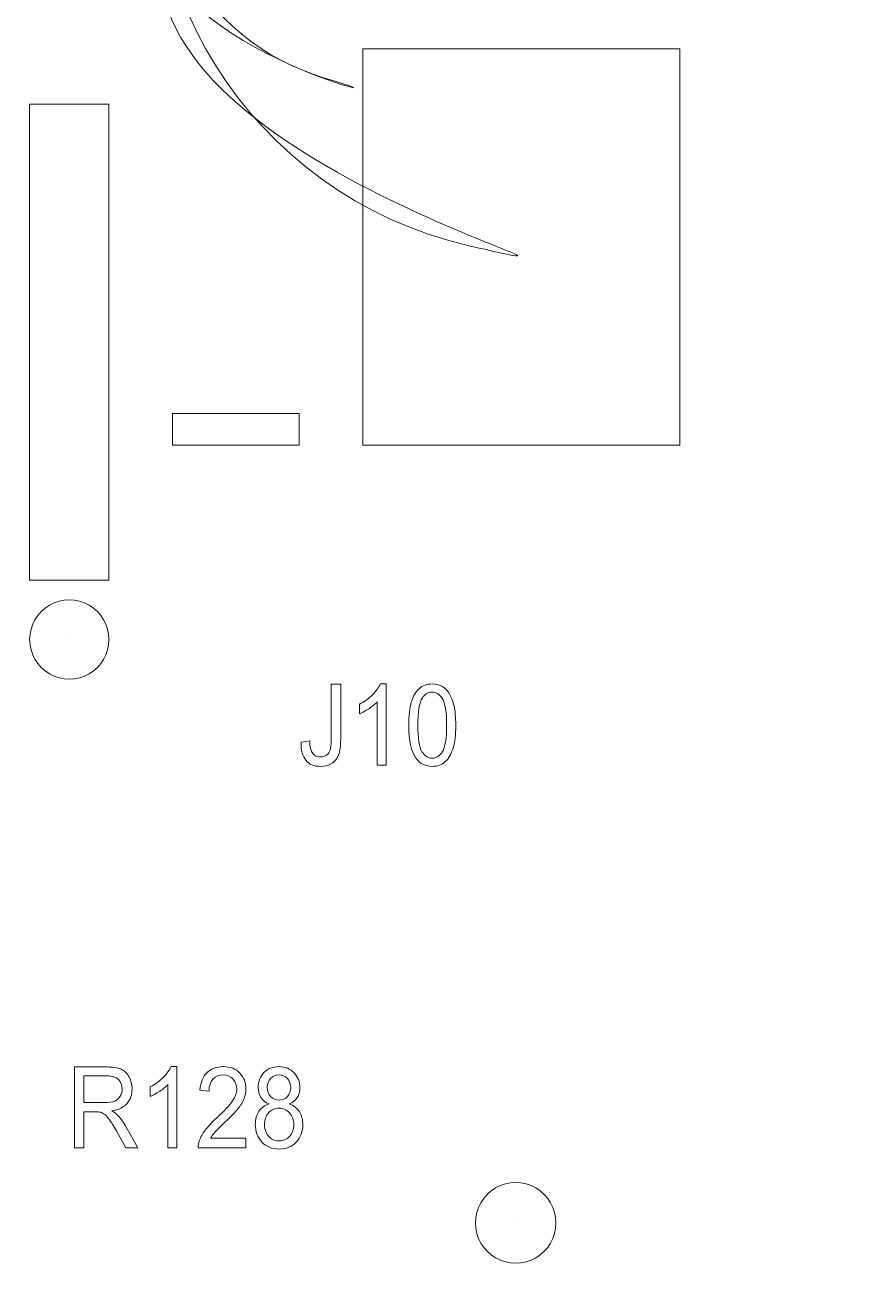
# Model space of a CAD drawing. Header units: millimetres. Extents: x -90 to 99, y -65 to 67.
# Drawn here: x -19.18 to -13.92, y 29.96 to 37.81 of the extents above; entities that cross this region are included whole.
import ezdxf

# ---------------------------------------------------------------- set-up
doc = ezdxf.new("R2010")
doc.units = ezdxf.units.MM
doc.header["$MEASUREMENT"] = 0
for name, color, linetype in [('BG_OUTLINE', 7, 'Continuous'), ('PG_SILKSCREEN_TOP', 7, 'Continuous'), ('PIN_TOP', 7, 'Continuous'), ('RD_SILKSCREEN_TOP', 7, 'Continuous')]:
    doc.layers.add(name, color=color, linetype=linetype)

msp = doc.modelspace()

# ---------------------------------------------------------------- linework, layer by layer
at = {"layer": 'BG_OUTLINE', "color": 3, "lineweight": 9}
msp.add_open_spline([(-71.7269, -61.8795), (-71.7269, -61.8795), (-71.7343, 42.2681), (-71.7343, 42.2681), (-71.7343, 42.2681), (-71.7348, 43.0066), (-71.4419, 43.715), (-70.92, 44.2375), (-70.92, 44.2375), (-70.3982, 44.76), (-69.6866, 45.0538), (-68.9482, 45.0543), (-68.9482, 45.0543), (-68.9482, 45.0543), (75.2046, 45.0543), (75.2046, 45.0543), (75.2046, 45.0543), (76.8319, 45.0552), (78.1763, 43.7805), (78.2661, 42.1556), (78.2661, 42.1556), (78.2661, 42.1556), (78.2661, 31.2814), (78.2661, 31.2814), (78.2661, 31.2814), (78.2661, 31.2814), (72.2646, 31.2814), (72.2646, 31.2814), (72.2646, 31.2814), (72.2646, 31.2814), (72.2646, 26.9814), (72.2646, 26.9814), (72.2646, 26.9814), (72.2646, 26.9814), (78.2661, 26.9814), (78.2661, 26.9814), (78.2661, 26.9814), (78.2661, 26.9814), (78.2661, 18.6553), (78.2661, 18.6553), (78.2661, 18.6553), (78.2661, 18.6553), (72.2496, 18.6553), (72.2496, 18.6553), (72.2496, 18.6553), (72.2496, 18.6553), (72.2496, 14.3553), (72.2496, 14.3553), (72.2496, 14.3553), (72.2496, 14.3553), (78.2661, 14.3553), (78.2661, 14.3553), (78.2661, 14.3553), (78.2661, 14.3553), (78.2661, 9.255), (78.2661, 9.255), (78.2661, 9.255), (78.2661, 9.255), (72.2648, 9.255), (72.2648, 9.255), (72.2648, 9.255), (72.2648, 9.255), (72.2648, 4.955), (72.2648, 4.955), (72.2648, 4.955), (72.2648, 4.955), (78.2661, 4.955), (78.2661, 4.955), (78.2661, 4.955), (78.2661, 4.955), (78.2661, -3.3762), (78.2661, -3.3762), (78.2661, -3.3762), (78.2661, -3.3762), (72.2445, -3.3762), (72.2445, -3.3762), (72.2445, -3.3762), (72.2445, -3.3762), (72.2445, -7.6762), (72.2445, -7.6762), (72.2445, -7.6762), (72.2445, -7.6762), (78.2661, -7.6762), (78.2661, -7.6762), (78.2661, -7.6762), (78.2661, -7.6762), (78.2661, -12.7615), (78.2661, -12.7615), (78.2661, -12.7615), (78.2661, -12.7615), (72.2651, -12.7615), (72.2651, -12.7615), (72.2651, -12.7615), (72.2651, -12.7615), (72.2651, -17.0615), (72.2651, -17.0615), (72.2651, -17.0615), (72.2651, -17.0615), (78.2661, -17.0615), (78.2661, -17.0615), (78.2661, -17.0615), (78.2661, -17.0615), (78.2661, -25.4097), (78.2661, -25.4097), (78.2661, -25.4097), (78.2661, -25.4097), (72.2656, -25.4097), (72.2656, -25.4097), (72.2656, -25.4097), (72.2656, -25.4097), (72.2656, -29.7097), (72.2656, -29.7097), (72.2656, -29.7097), (72.2656, -29.7097), (78.2661, -29.7097), (78.2661, -29.7097), (78.2661, -29.7097), (78.2661, -29.7097), (78.2661, -34.793), (78.2661, -34.793), (78.2661, -34.793), (78.2661, -34.793), (72.2679, -34.793), (72.2679, -34.793), (72.2679, -34.793), (72.2679, -34.793), (72.2679, -39.0929), (72.2679, -39.0929), (72.2679, -39.0929), (72.2679, -39.0929), (78.2661, -39.0929), (78.2661, -39.0929), (78.2661, -39.0929), (78.2661, -39.0929), (78.2661, -47.4269), (78.2661, -47.4269), (78.2661, -47.4269), (78.2661, -47.4269), (72.2679, -47.4269), (72.2679, -47.4269), (72.2679, -47.4269), (72.2679, -47.4269), (72.2679, -51.7269), (72.2679, -51.7269), (72.2679, -51.7269), (72.2679, -51.7269), (78.2661, -51.7269), (78.2661, -51.7269), (78.2661, -51.7269), (78.2661, -51.7269), (78.2661, -51.8138), (78.2661, -51.8138), (78.2661, -51.8138), (78.2661, -51.8138), (78.2656, -61.8468), (78.2656, -61.8468), (78.2656, -61.8468), (78.2661, -62.6669), (77.9407, -63.4536), (77.3612, -64.0339), (77.3612, -64.0339), (76.7817, -64.6142), (75.9915, -64.9405), (75.1713, -64.941), (75.1713, -64.941), (75.1713, -64.941), (-68.6609, -64.9456), (-68.6609, -64.9456), (-68.6609, -64.9456), (-69.4735, -64.9461), (-70.2531, -64.6237), (-70.8281, -64.0495), (-70.8281, -64.0495), (-71.4031, -63.4752), (-71.7264, -62.6922), (-71.7269, -61.8795)], degree=3, knots=[0, 0, 0, 0, 0.022727, 0.022727, 0.022727, 0.022727, 0.045455, 0.045455, 0.045455, 0.045455, 0.068182, 0.068182, 0.068182, 0.068182, 0.090909, 0.090909, 0.090909, 0.090909, 0.113636, 0.113636, 0.113636, 0.113636, 0.136364, 0.136364, 0.136364, 0.136364, 0.159091, 0.159091, 0.159091, 0.159091, 0.181818, 0.181818, 0.181818, 0.181818, 0.204545, 0.204545, 0.204545, 0.204545, 0.227273, 0.227273, 0.227273, 0.227273, 0.25, 0.25, 0.25, 0.25, 0.272727, 0.272727, 0.272727, 0.272727, 0.295455, 0.295455, 0.295455, 0.295455, 0.318182, 0.318182, 0.318182, 0.318182, 0.340909, 0.340909, 0.340909, 0.340909, 0.363636, 0.363636, 0.363636, 0.363636, 0.386364, 0.386364, 0.386364, 0.386364, 0.409091, 0.409091, 0.409091, 0.409091, 0.431818, 0.431818, 0.431818, 0.431818, 0.454545, 0.454545, 0.454545, 0.454545, 0.477273, 0.477273, 0.477273, 0.477273, 0.5, 0.5, 0.5, 0.5, 0.522727, 0.522727, 0.522727, 0.522727, 0.545455, 0.545455, 0.545455, 0.545455, 0.568182, 0.568182, 0.568182, 0.568182, 0.590909, 0.590909, 0.590909, 0.590909, 0.613636, 0.613636, 0.613636, 0.613636, 0.636364, 0.636364, 0.636364, 0.636364, 0.659091, 0.659091, 0.659091, 0.659091, 0.681818, 0.681818, 0.681818, 0.681818, 0.704545, 0.704545, 0.704545, 0.704545, 0.727273, 0.727273, 0.727273, 0.727273, 0.75, 0.75, 0.75, 0.75, 0.772727, 0.772727, 0.772727, 0.772727, 0.795455, 0.795455, 0.795455, 0.795455, 0.818182, 0.818182, 0.818182, 0.818182, 0.840909, 0.840909, 0.840909, 0.840909, 0.863636, 0.863636, 0.863636, 0.863636, 0.886364, 0.886364, 0.886364, 0.886364, 0.909091, 0.909091, 0.909091, 0.909091, 0.931818, 0.931818, 0.931818, 0.931818, 0.954545, 0.954545, 0.954545, 0.954545, 0.977273, 0.977273, 0.977273, 0.977273, 1, 1, 1, 1], dxfattribs=at)
at = {"layer": 'PG_SILKSCREEN_TOP', "color": 6, "lineweight": 9}
for points, knots in [([(-18.2974, 39.4833), (-18.6156, 38.1082), (-17.759, 36.7355), (-16.384, 36.4171), (-16.384, 36.4171), (-15.009, 36.0987), (-18.6161, 36.9559), (-18.2974, 38.3309)], [0, 0, 0, 0, 0.5, 0.5, 0.5, 0.5, 1, 1, 1, 1]), ([(-18.2974, 39.3309), (-18.5314, 38.539), (-18.0793, 37.7073), (-17.2874, 37.4731), (-17.2874, 37.4731), (-16.4956, 37.2388), (-18.5318, 37.6915), (-18.2974, 38.4833)], [0, 0, 0, 0, 0.5, 0.5, 0.5, 0.5, 1, 1, 1, 1]), ([(-18.2474, 35.1573), (-18.2474, 35.1573), (-18.2474, 35.3572), (-18.2474, 35.3572), (-18.2474, 35.3572), (-18.2474, 35.3572), (-17.4473, 35.3572), (-17.4473, 35.3572), (-17.4473, 35.3572), (-17.4473, 35.3572), (-17.4473, 35.1573), (-17.4473, 35.1573), (-17.4473, 35.1573), (-17.4473, 35.1573), (-18.2474, 35.1573), (-18.2474, 35.1573)], [0, 0, 0, 0, 0.25, 0.25, 0.25, 0.25, 0.5, 0.5, 0.5, 0.5, 0.75, 0.75, 0.75, 0.75, 1, 1, 1, 1]), ([(-19.1472, 33.9322), (-19.1472, 34.0215), (-19.0995, 34.104), (-19.0222, 34.1486), (-19.0222, 34.1486), (-18.9449, 34.1932), (-18.8496, 34.1932), (-18.7723, 34.1485), (-18.7723, 34.1485), (-18.695, 34.1039), (-18.6474, 34.0214), (-18.6474, 33.9321)], [0, 0, 0, 0, 0.333333, 0.333333, 0.333333, 0.333333, 0.666667, 0.666667, 0.666667, 0.666667, 1, 1, 1, 1]), ([(-18.6474, 33.9321), (-18.6474, 33.8428), (-18.6951, 33.7603), (-18.7724, 33.7157), (-18.7724, 33.7157), (-18.8497, 33.6711), (-18.945, 33.6711), (-19.0223, 33.7158), (-19.0223, 33.7158), (-19.0996, 33.7604), (-19.1472, 33.8429), (-19.1472, 33.9322)], [0, 0, 0, 0, 0.333333, 0.333333, 0.333333, 0.333333, 0.666667, 0.666667, 0.666667, 0.666667, 1, 1, 1, 1]), ([(-18.8973, 33.9321), (-18.8973, 33.9322), (-18.8973, 33.9322), (-18.8973, 33.9322), (-18.8973, 33.9322), (-18.8973, 33.9322), (-18.8973, 33.9322), (-18.8973, 33.9322), (-18.8973, 33.9322), (-18.8974, 33.9322), (-18.8974, 33.9322), (-18.8974, 33.9321)], [0, 0, 0, 0, 0.333333, 0.333333, 0.333333, 0.333333, 0.666667, 0.666667, 0.666667, 0.666667, 1, 1, 1, 1]), ([(-18.8974, 33.9321), (-18.8974, 33.9321), (-18.8974, 33.9321), (-18.8973, 33.9321), (-18.8973, 33.9321), (-18.8973, 33.9321), (-18.8973, 33.9321), (-18.8973, 33.9321), (-18.8973, 33.9321), (-18.8973, 33.9321), (-18.8973, 33.9321), (-18.8973, 33.9321)], [0, 0, 0, 0, 0.333333, 0.333333, 0.333333, 0.333333, 0.666667, 0.666667, 0.666667, 0.666667, 1, 1, 1, 1]), ([(-16.3368, 30.2534), (-16.3368, 30.3442), (-16.2884, 30.428), (-16.2098, 30.4734), (-16.2098, 30.4734), (-16.1312, 30.5188), (-16.0344, 30.5188), (-15.9558, 30.4734), (-15.9558, 30.4734), (-15.8772, 30.428), (-15.8288, 30.3442), (-15.8288, 30.2534)], [0, 0, 0, 0, 0.333333, 0.333333, 0.333333, 0.333333, 0.666667, 0.666667, 0.666667, 0.666667, 1, 1, 1, 1]), ([(-15.8288, 30.2534), (-15.8288, 30.1627), (-15.8772, 30.0788), (-15.9558, 30.0335), (-15.9558, 30.0335), (-16.0344, 29.9881), (-16.1312, 29.9881), (-16.2098, 30.0335), (-16.2098, 30.0335), (-16.2884, 30.0788), (-16.3368, 30.1627), (-16.3368, 30.2534)], [0, 0, 0, 0, 0.333333, 0.333333, 0.333333, 0.333333, 0.666667, 0.666667, 0.666667, 0.666667, 1, 1, 1, 1]), ([(-16.0828, 30.2534), (-16.0828, 30.2534), (-16.0828, 30.2534), (-16.0828, 30.2534), (-16.0828, 30.2534), (-16.0828, 30.2534), (-16.0828, 30.2534), (-16.0828, 30.2534), (-16.0828, 30.2534), (-16.0828, 30.2534), (-16.0828, 30.2534), (-16.0828, 30.2534)], [0, 0, 0, 0, 0.333333, 0.333333, 0.333333, 0.333333, 0.666667, 0.666667, 0.666667, 0.666667, 1, 1, 1, 1]), ([(-16.0828, 30.2534), (-16.0828, 30.2534), (-16.0828, 30.2534), (-16.0828, 30.2534), (-16.0828, 30.2534), (-16.0828, 30.2534), (-16.0828, 30.2534), (-16.0828, 30.2534), (-16.0828, 30.2534), (-16.0828, 30.2534), (-16.0828, 30.2534), (-16.0828, 30.2534)], [0, 0, 0, 0, 0.333333, 0.333333, 0.333333, 0.333333, 0.666667, 0.666667, 0.666667, 0.666667, 1, 1, 1, 1])]:
    msp.add_open_spline(points, degree=3, knots=knots, dxfattribs=at)
at = {"layer": 'PIN_TOP', "lineweight": 9}
for points in [[(-17.0472, 37.6572), (-17.0472, 37.6572), (-15.0472, 37.6572), (-15.0472, 37.6572), (-15.0472, 37.6572), (-15.0472, 37.6572), (-15.0472, 35.157), (-15.0472, 35.157), (-15.0472, 35.157), (-15.0472, 35.157), (-17.0472, 35.157), (-17.0472, 35.157), (-17.0472, 35.157), (-17.0472, 35.157), (-17.0472, 37.6572), (-17.0472, 37.6572)], [(-19.1474, 37.3071), (-19.1474, 37.3071), (-18.6473, 37.3071), (-18.6473, 37.3071), (-18.6473, 37.3071), (-18.6473, 37.3071), (-18.6473, 34.3072), (-18.6473, 34.3072), (-18.6473, 34.3072), (-18.6473, 34.3072), (-19.1474, 34.3072), (-19.1474, 34.3072), (-19.1474, 34.3072), (-19.1474, 34.3072), (-19.1474, 37.3071), (-19.1474, 37.3071)]]:
    msp.add_open_spline(points, degree=3, knots=[0, 0, 0, 0, 0.25, 0.25, 0.25, 0.25, 0.5, 0.5, 0.5, 0.5, 0.75, 0.75, 0.75, 0.75, 1, 1, 1, 1], dxfattribs=at)
at = {"layer": 'RD_SILKSCREEN_TOP', "color": 8, "lineweight": 9}
for points, knots in [([(-17.4361, 33.2852), (-17.4361, 33.2852), (-17.3818, 33.2935), (-17.3818, 33.2935), (-17.3818, 33.2935), (-17.3804, 33.2546), (-17.3739, 33.2279), (-17.3623, 33.2136), (-17.3623, 33.2136), (-17.3507, 33.1993), (-17.3347, 33.1921), (-17.3143, 33.1921), (-17.3143, 33.1921), (-17.2991, 33.1921), (-17.2861, 33.1959), (-17.2752, 33.2038), (-17.2752, 33.2038), (-17.2642, 33.2115), (-17.2567, 33.222), (-17.2526, 33.2353), (-17.2526, 33.2353), (-17.2484, 33.2487), (-17.2464, 33.2699), (-17.2464, 33.2991), (-17.2464, 33.2991), (-17.2464, 33.2991), (-17.2464, 33.6498), (-17.2464, 33.6498), (-17.2464, 33.6498), (-17.2464, 33.6498), (-17.1862, 33.6498), (-17.1862, 33.6498), (-17.1862, 33.6498), (-17.1862, 33.6498), (-17.1862, 33.3029), (-17.1862, 33.3029), (-17.1862, 33.3029), (-17.1862, 33.2603), (-17.1907, 33.2272), (-17.1999, 33.2039), (-17.1999, 33.2039), (-17.2092, 33.1805), (-17.2238, 33.1627), (-17.2437, 33.1504), (-17.2437, 33.1504), (-17.2637, 33.1382), (-17.2871, 33.132), (-17.314, 33.132), (-17.314, 33.132), (-17.3539, 33.132), (-17.3843, 33.1448), (-17.4057, 33.1706), (-17.4057, 33.1706), (-17.4268, 33.1963), (-17.4369, 33.2345), (-17.4361, 33.2852)], [0, 0, 0, 0, 0.071429, 0.071429, 0.071429, 0.071429, 0.142857, 0.142857, 0.142857, 0.142857, 0.214286, 0.214286, 0.214286, 0.214286, 0.285714, 0.285714, 0.285714, 0.285714, 0.357143, 0.357143, 0.357143, 0.357143, 0.428571, 0.428571, 0.428571, 0.428571, 0.5, 0.5, 0.5, 0.5, 0.571429, 0.571429, 0.571429, 0.571429, 0.642857, 0.642857, 0.642857, 0.642857, 0.714286, 0.714286, 0.714286, 0.714286, 0.785714, 0.785714, 0.785714, 0.785714, 0.857143, 0.857143, 0.857143, 0.857143, 0.928571, 0.928571, 0.928571, 0.928571, 1, 1, 1, 1]), ([(-16.9004, 33.1407), (-16.9004, 33.1407), (-16.9561, 33.1407), (-16.9561, 33.1407), (-16.9561, 33.1407), (-16.9561, 33.1407), (-16.9561, 33.539), (-16.9561, 33.539), (-16.9561, 33.539), (-16.9696, 33.5246), (-16.9872, 33.5103), (-17.009, 33.4959), (-17.009, 33.4959), (-17.0308, 33.4816), (-17.0505, 33.4708), (-17.0678, 33.4637), (-17.0678, 33.4637), (-17.0678, 33.4637), (-17.0678, 33.524), (-17.0678, 33.524), (-17.0678, 33.524), (-17.0365, 33.5405), (-17.0092, 33.5604), (-16.9859, 33.5838), (-16.9859, 33.5838), (-16.9626, 33.6072), (-16.946, 33.6299), (-16.9363, 33.6519), (-16.9363, 33.6519), (-16.9363, 33.6519), (-16.9004, 33.6519), (-16.9004, 33.6519), (-16.9004, 33.6519), (-16.9004, 33.6519), (-16.9004, 33.1407), (-16.9004, 33.1407)], [0, 0, 0, 0, 0.111111, 0.111111, 0.111111, 0.111111, 0.222222, 0.222222, 0.222222, 0.222222, 0.333333, 0.333333, 0.333333, 0.333333, 0.444444, 0.444444, 0.444444, 0.444444, 0.555556, 0.555556, 0.555556, 0.555556, 0.666667, 0.666667, 0.666667, 0.666667, 0.777778, 0.777778, 0.777778, 0.777778, 0.888889, 0.888889, 0.888889, 0.888889, 1, 1, 1, 1]), ([(-16.7575, 33.3918), (-16.7575, 33.452), (-16.7519, 33.5004), (-16.7409, 33.5371), (-16.7409, 33.5371), (-16.7298, 33.5738), (-16.7134, 33.6022), (-16.6915, 33.6221), (-16.6915, 33.6221), (-16.6697, 33.642), (-16.6423, 33.6519), (-16.6092, 33.6519), (-16.6092, 33.6519), (-16.5849, 33.6519), (-16.5634, 33.6464), (-16.5451, 33.6353), (-16.5451, 33.6353), (-16.5267, 33.6244), (-16.5115, 33.6086), (-16.4994, 33.5878), (-16.4994, 33.5878), (-16.4875, 33.5671), (-16.4781, 33.5418), (-16.4713, 33.5121), (-16.4713, 33.5121), (-16.4644, 33.4823), (-16.461, 33.4422), (-16.461, 33.3918), (-16.461, 33.3918), (-16.461, 33.332), (-16.4665, 33.2839), (-16.4774, 33.2471), (-16.4774, 33.2471), (-16.4884, 33.2104), (-16.5048, 33.1821), (-16.5267, 33.162), (-16.5267, 33.162), (-16.5484, 33.142), (-16.5759, 33.132), (-16.6092, 33.132), (-16.6092, 33.132), (-16.6531, 33.132), (-16.6875, 33.1496), (-16.7125, 33.1848), (-16.7125, 33.1848), (-16.7425, 33.2271), (-16.7575, 33.2962), (-16.7575, 33.3918)], [0, 0, 0, 0, 0.083333, 0.083333, 0.083333, 0.083333, 0.166667, 0.166667, 0.166667, 0.166667, 0.25, 0.25, 0.25, 0.25, 0.333333, 0.333333, 0.333333, 0.333333, 0.416667, 0.416667, 0.416667, 0.416667, 0.5, 0.5, 0.5, 0.5, 0.583333, 0.583333, 0.583333, 0.583333, 0.666667, 0.666667, 0.666667, 0.666667, 0.75, 0.75, 0.75, 0.75, 0.833333, 0.833333, 0.833333, 0.833333, 0.916667, 0.916667, 0.916667, 0.916667, 1, 1, 1, 1]), ([(-16.7001, 33.3918), (-16.7001, 33.3082), (-16.6913, 33.2526), (-16.6738, 33.2249), (-16.6738, 33.2249), (-16.6564, 33.1972), (-16.6349, 33.1834), (-16.6092, 33.1834), (-16.6092, 33.1834), (-16.5835, 33.1834), (-16.5621, 33.1974), (-16.5446, 33.2251), (-16.5446, 33.2251), (-16.5272, 33.2528), (-16.5184, 33.3084), (-16.5184, 33.3918), (-16.5184, 33.3918), (-16.5184, 33.4756), (-16.5272, 33.5313), (-16.5446, 33.5588), (-16.5446, 33.5588), (-16.5621, 33.5864), (-16.5838, 33.6001), (-16.6098, 33.6001), (-16.6098, 33.6001), (-16.6355, 33.6001), (-16.6559, 33.5879), (-16.6713, 33.5636), (-16.6713, 33.5636), (-16.6905, 33.5327), (-16.7001, 33.4753), (-16.7001, 33.3918)], [0, 0, 0, 0, 0.125, 0.125, 0.125, 0.125, 0.25, 0.25, 0.25, 0.25, 0.375, 0.375, 0.375, 0.375, 0.5, 0.5, 0.5, 0.5, 0.625, 0.625, 0.625, 0.625, 0.75, 0.75, 0.75, 0.75, 0.875, 0.875, 0.875, 0.875, 1, 1, 1, 1]), ([(-18.865, 30.7274), (-18.865, 30.7274), (-18.865, 31.2365), (-18.865, 31.2365), (-18.865, 31.2365), (-18.865, 31.2365), (-18.6635, 31.2365), (-18.6635, 31.2365), (-18.6635, 31.2365), (-18.6229, 31.2365), (-18.5921, 31.2319), (-18.5711, 31.2228), (-18.5711, 31.2228), (-18.55, 31.2136), (-18.5332, 31.1975), (-18.5204, 31.1744), (-18.5204, 31.1744), (-18.5078, 31.1512), (-18.5016, 31.1256), (-18.5016, 31.0976), (-18.5016, 31.0976), (-18.5016, 31.0614), (-18.512, 31.0311), (-18.5329, 31.0063), (-18.5329, 31.0063), (-18.5538, 30.9815), (-18.5861, 30.9658), (-18.6297, 30.959), (-18.6297, 30.959), (-18.6137, 30.9505), (-18.6016, 30.9421), (-18.5934, 30.9336), (-18.5934, 30.9336), (-18.5758, 30.9156), (-18.5592, 30.893), (-18.5434, 30.866), (-18.5434, 30.866), (-18.5434, 30.866), (-18.4644, 30.7274), (-18.4644, 30.7274), (-18.4644, 30.7274), (-18.4644, 30.7274), (-18.5401, 30.7274), (-18.5401, 30.7274), (-18.5401, 30.7274), (-18.5401, 30.7274), (-18.6002, 30.8334), (-18.6002, 30.8334), (-18.6002, 30.8334), (-18.6178, 30.8638), (-18.6322, 30.8873), (-18.6437, 30.9034), (-18.6437, 30.9034), (-18.655, 30.9197), (-18.6652, 30.931), (-18.6741, 30.9374), (-18.6741, 30.9374), (-18.6831, 30.944), (-18.6922, 30.9485), (-18.7015, 30.9511), (-18.7015, 30.9511), (-18.7084, 30.9526), (-18.7195, 30.9534), (-18.7351, 30.9534), (-18.7351, 30.9534), (-18.7351, 30.9534), (-18.8048, 30.9534), (-18.8048, 30.9534), (-18.8048, 30.9534), (-18.8048, 30.9534), (-18.8048, 30.7274), (-18.8048, 30.7274), (-18.8048, 30.7274), (-18.8048, 30.7274), (-18.865, 30.7274), (-18.865, 30.7274)], [0, 0, 0, 0, 0.052632, 0.052632, 0.052632, 0.052632, 0.105263, 0.105263, 0.105263, 0.105263, 0.157895, 0.157895, 0.157895, 0.157895, 0.210526, 0.210526, 0.210526, 0.210526, 0.263158, 0.263158, 0.263158, 0.263158, 0.315789, 0.315789, 0.315789, 0.315789, 0.368421, 0.368421, 0.368421, 0.368421, 0.421053, 0.421053, 0.421053, 0.421053, 0.473684, 0.473684, 0.473684, 0.473684, 0.526316, 0.526316, 0.526316, 0.526316, 0.578947, 0.578947, 0.578947, 0.578947, 0.631579, 0.631579, 0.631579, 0.631579, 0.684211, 0.684211, 0.684211, 0.684211, 0.736842, 0.736842, 0.736842, 0.736842, 0.789474, 0.789474, 0.789474, 0.789474, 0.842105, 0.842105, 0.842105, 0.842105, 0.894737, 0.894737, 0.894737, 0.894737, 0.947368, 0.947368, 0.947368, 0.947368, 1, 1, 1, 1]), ([(-18.8048, 31.0118), (-18.8048, 31.0118), (-18.6755, 31.0118), (-18.6755, 31.0118), (-18.6755, 31.0118), (-18.6481, 31.0118), (-18.6265, 31.015), (-18.6111, 31.0214), (-18.6111, 31.0214), (-18.5955, 31.0278), (-18.5837, 31.038), (-18.5757, 31.0519), (-18.5757, 31.0519), (-18.5677, 31.0659), (-18.5637, 31.0811), (-18.5637, 31.0976), (-18.5637, 31.0976), (-18.5637, 31.1216), (-18.5713, 31.1414), (-18.587, 31.157), (-18.587, 31.157), (-18.6026, 31.1725), (-18.6272, 31.1802), (-18.661, 31.1802), (-18.661, 31.1802), (-18.661, 31.1802), (-18.8048, 31.1802), (-18.8048, 31.1802), (-18.8048, 31.1802), (-18.8048, 31.1802), (-18.8048, 31.0118), (-18.8048, 31.0118)], [0, 0, 0, 0, 0.125, 0.125, 0.125, 0.125, 0.25, 0.25, 0.25, 0.25, 0.375, 0.375, 0.375, 0.375, 0.5, 0.5, 0.5, 0.5, 0.625, 0.625, 0.625, 0.625, 0.75, 0.75, 0.75, 0.75, 0.875, 0.875, 0.875, 0.875, 1, 1, 1, 1]), ([(-18.2198, 30.7274), (-18.2198, 30.7274), (-18.2755, 30.7274), (-18.2755, 30.7274), (-18.2755, 30.7274), (-18.2755, 30.7274), (-18.2755, 31.1257), (-18.2755, 31.1257), (-18.2755, 31.1257), (-18.289, 31.1113), (-18.3066, 31.097), (-18.3284, 31.0826), (-18.3284, 31.0826), (-18.3502, 31.0683), (-18.3699, 31.0575), (-18.3872, 31.0504), (-18.3872, 31.0504), (-18.3872, 31.0504), (-18.3872, 31.1107), (-18.3872, 31.1107), (-18.3872, 31.1107), (-18.3559, 31.1272), (-18.3286, 31.1471), (-18.3053, 31.1705), (-18.3053, 31.1705), (-18.282, 31.1939), (-18.2654, 31.2166), (-18.2557, 31.2386), (-18.2557, 31.2386), (-18.2557, 31.2386), (-18.2198, 31.2386), (-18.2198, 31.2386), (-18.2198, 31.2386), (-18.2198, 31.2386), (-18.2198, 30.7274), (-18.2198, 30.7274)], [0, 0, 0, 0, 0.111111, 0.111111, 0.111111, 0.111111, 0.222222, 0.222222, 0.222222, 0.222222, 0.333333, 0.333333, 0.333333, 0.333333, 0.444444, 0.444444, 0.444444, 0.444444, 0.555556, 0.555556, 0.555556, 0.555556, 0.666667, 0.666667, 0.666667, 0.666667, 0.777778, 0.777778, 0.777778, 0.777778, 0.888889, 0.888889, 0.888889, 0.888889, 1, 1, 1, 1]), ([(-17.7835, 30.7875), (-17.7835, 30.7875), (-17.7835, 30.7274), (-17.7835, 30.7274), (-17.7835, 30.7274), (-17.7835, 30.7274), (-18.0839, 30.7274), (-18.0839, 30.7274), (-18.0839, 30.7274), (-18.0844, 30.7425), (-18.0822, 30.7569), (-18.0775, 30.7708), (-18.0775, 30.7708), (-18.0699, 30.7938), (-18.0576, 30.8163), (-18.0408, 30.8386), (-18.0408, 30.8386), (-18.0238, 30.8607), (-17.9995, 30.8865), (-17.9678, 30.9156), (-17.9678, 30.9156), (-17.9183, 30.961), (-17.8849, 30.9969), (-17.8675, 31.0235), (-17.8675, 31.0235), (-17.8502, 31.0499), (-17.8415, 31.0751), (-17.8415, 31.0986), (-17.8415, 31.0986), (-17.8415, 31.1234), (-17.8495, 31.1443), (-17.8652, 31.1614), (-17.8652, 31.1614), (-17.8811, 31.1783), (-17.9017, 31.1868), (-17.9271, 31.1868), (-17.9271, 31.1868), (-17.954, 31.1868), (-17.9754, 31.1778), (-17.9915, 31.1597), (-17.9915, 31.1597), (-18.0078, 31.1417), (-18.0159, 31.1167), (-18.0161, 31.0848), (-18.0161, 31.0848), (-18.0161, 31.0848), (-18.0735, 31.0913), (-18.0735, 31.0913), (-18.0735, 31.0913), (-18.0695, 31.1393), (-18.0547, 31.1758), (-18.0291, 31.2009), (-18.0291, 31.2009), (-18.0035, 31.2261), (-17.969, 31.2386), (-17.9258, 31.2386), (-17.9258, 31.2386), (-17.8822, 31.2386), (-17.8478, 31.225), (-17.8223, 31.198), (-17.8223, 31.198), (-17.7968, 31.1708), (-17.7841, 31.1373), (-17.7841, 31.0972), (-17.7841, 31.0972), (-17.7841, 31.0768), (-17.7878, 31.0568), (-17.7953, 31.0371), (-17.7953, 31.0371), (-17.8028, 31.0175), (-17.8152, 30.9967), (-17.8324, 30.975), (-17.8324, 30.975), (-17.8496, 30.9532), (-17.8783, 30.9233), (-17.9184, 30.8854), (-17.9184, 30.8854), (-17.9519, 30.8539), (-17.9734, 30.8325), (-17.9828, 30.8213), (-17.9828, 30.8213), (-17.9924, 30.8101), (-18.0003, 30.7989), (-18.0065, 30.7875), (-18.0065, 30.7875), (-18.0065, 30.7875), (-17.7835, 30.7875), (-17.7835, 30.7875)], [0, 0, 0, 0, 0.045455, 0.045455, 0.045455, 0.045455, 0.090909, 0.090909, 0.090909, 0.090909, 0.136364, 0.136364, 0.136364, 0.136364, 0.181818, 0.181818, 0.181818, 0.181818, 0.227273, 0.227273, 0.227273, 0.227273, 0.272727, 0.272727, 0.272727, 0.272727, 0.318182, 0.318182, 0.318182, 0.318182, 0.363636, 0.363636, 0.363636, 0.363636, 0.409091, 0.409091, 0.409091, 0.409091, 0.454545, 0.454545, 0.454545, 0.454545, 0.5, 0.5, 0.5, 0.5, 0.545455, 0.545455, 0.545455, 0.545455, 0.590909, 0.590909, 0.590909, 0.590909, 0.636364, 0.636364, 0.636364, 0.636364, 0.681818, 0.681818, 0.681818, 0.681818, 0.727273, 0.727273, 0.727273, 0.727273, 0.772727, 0.772727, 0.772727, 0.772727, 0.818182, 0.818182, 0.818182, 0.818182, 0.863636, 0.863636, 0.863636, 0.863636, 0.909091, 0.909091, 0.909091, 0.909091, 0.954545, 0.954545, 0.954545, 0.954545, 1, 1, 1, 1]), ([(-17.6378, 31.0035), (-17.661, 31.0129), (-17.6781, 31.0265), (-17.6894, 31.0441), (-17.6894, 31.0441), (-17.7005, 31.0617), (-17.7061, 31.0828), (-17.7061, 31.1073), (-17.7061, 31.1073), (-17.7061, 31.1444), (-17.6942, 31.1755), (-17.6704, 31.2007), (-17.6704, 31.2007), (-17.6466, 31.226), (-17.6151, 31.2386), (-17.5755, 31.2386), (-17.5755, 31.2386), (-17.5359, 31.2386), (-17.5039, 31.2257), (-17.4797, 31.1999), (-17.4797, 31.1999), (-17.4555, 31.174), (-17.4435, 31.1426), (-17.4435, 31.1055), (-17.4435, 31.1055), (-17.4435, 31.0819), (-17.449, 31.0614), (-17.46, 31.0439), (-17.46, 31.0439), (-17.4711, 31.0265), (-17.4879, 31.0129), (-17.5104, 31.0035), (-17.5104, 31.0035), (-17.4825, 30.9933), (-17.4613, 30.9769), (-17.4467, 30.9542), (-17.4467, 30.9542), (-17.4322, 30.9315), (-17.4248, 30.9044), (-17.4248, 30.873), (-17.4248, 30.873), (-17.4248, 30.8293), (-17.4387, 30.7928), (-17.4661, 30.7632), (-17.4661, 30.7632), (-17.4936, 30.7336), (-17.5297, 30.7187), (-17.5747, 30.7187), (-17.5747, 30.7187), (-17.6195, 30.7187), (-17.6555, 30.7336), (-17.6831, 30.7633), (-17.6831, 30.7633), (-17.7106, 30.7931), (-17.7244, 30.8302), (-17.7244, 30.8746), (-17.7244, 30.8746), (-17.7244, 30.9077), (-17.7169, 30.9354), (-17.7018, 30.9578), (-17.7018, 30.9578), (-17.6869, 30.9801), (-17.6655, 30.9954), (-17.6378, 31.0035)], [0, 0, 0, 0, 0.0625, 0.0625, 0.0625, 0.0625, 0.125, 0.125, 0.125, 0.125, 0.1875, 0.1875, 0.1875, 0.1875, 0.25, 0.25, 0.25, 0.25, 0.3125, 0.3125, 0.3125, 0.3125, 0.375, 0.375, 0.375, 0.375, 0.4375, 0.4375, 0.4375, 0.4375, 0.5, 0.5, 0.5, 0.5, 0.5625, 0.5625, 0.5625, 0.5625, 0.625, 0.625, 0.625, 0.625, 0.6875, 0.6875, 0.6875, 0.6875, 0.75, 0.75, 0.75, 0.75, 0.8125, 0.8125, 0.8125, 0.8125, 0.875, 0.875, 0.875, 0.875, 0.9375, 0.9375, 0.9375, 0.9375, 1, 1, 1, 1]), ([(-17.649, 31.1094), (-17.649, 31.0854), (-17.6421, 31.0657), (-17.6283, 31.0504), (-17.6283, 31.0504), (-17.6144, 31.0351), (-17.5964, 31.0274), (-17.5743, 31.0274), (-17.5743, 31.0274), (-17.5529, 31.0274), (-17.5352, 31.035), (-17.5214, 31.0502), (-17.5214, 31.0502), (-17.5076, 31.0653), (-17.5009, 31.0839), (-17.5009, 31.1059), (-17.5009, 31.1059), (-17.5009, 31.1289), (-17.5079, 31.1481), (-17.5221, 31.1637), (-17.5221, 31.1637), (-17.5362, 31.1794), (-17.5538, 31.1872), (-17.5749, 31.1872), (-17.5749, 31.1872), (-17.5963, 31.1872), (-17.6139, 31.1795), (-17.628, 31.1643), (-17.628, 31.1643), (-17.6421, 31.149), (-17.649, 31.1307), (-17.649, 31.1094)], [0, 0, 0, 0, 0.125, 0.125, 0.125, 0.125, 0.25, 0.25, 0.25, 0.25, 0.375, 0.375, 0.375, 0.375, 0.5, 0.5, 0.5, 0.5, 0.625, 0.625, 0.625, 0.625, 0.75, 0.75, 0.75, 0.75, 0.875, 0.875, 0.875, 0.875, 1, 1, 1, 1]), ([(-17.6671, 30.8743), (-17.6671, 30.8565), (-17.6632, 30.8392), (-17.6557, 30.8226), (-17.6557, 30.8226), (-17.6482, 30.8059), (-17.637, 30.7929), (-17.6221, 30.7838), (-17.6221, 30.7838), (-17.6072, 30.7747), (-17.5912, 30.7701), (-17.574, 30.7701), (-17.574, 30.7701), (-17.5473, 30.7701), (-17.5253, 30.7797), (-17.508, 30.799), (-17.508, 30.799), (-17.4906, 30.8182), (-17.4819, 30.8426), (-17.4819, 30.8722), (-17.4819, 30.8722), (-17.4819, 30.9024), (-17.4908, 30.9272), (-17.5087, 30.9469), (-17.5087, 30.9469), (-17.5266, 30.9666), (-17.549, 30.9764), (-17.5759, 30.9764), (-17.5759, 30.9764), (-17.6022, 30.9764), (-17.6239, 30.9667), (-17.6411, 30.9473), (-17.6411, 30.9473), (-17.6583, 30.9277), (-17.6671, 30.9034), (-17.6671, 30.8743)], [0, 0, 0, 0, 0.111111, 0.111111, 0.111111, 0.111111, 0.222222, 0.222222, 0.222222, 0.222222, 0.333333, 0.333333, 0.333333, 0.333333, 0.444444, 0.444444, 0.444444, 0.444444, 0.555556, 0.555556, 0.555556, 0.555556, 0.666667, 0.666667, 0.666667, 0.666667, 0.777778, 0.777778, 0.777778, 0.777778, 0.888889, 0.888889, 0.888889, 0.888889, 1, 1, 1, 1])]:
    msp.add_open_spline(points, degree=3, knots=knots, dxfattribs=at)

doc.saveas('drawing.dxf')
